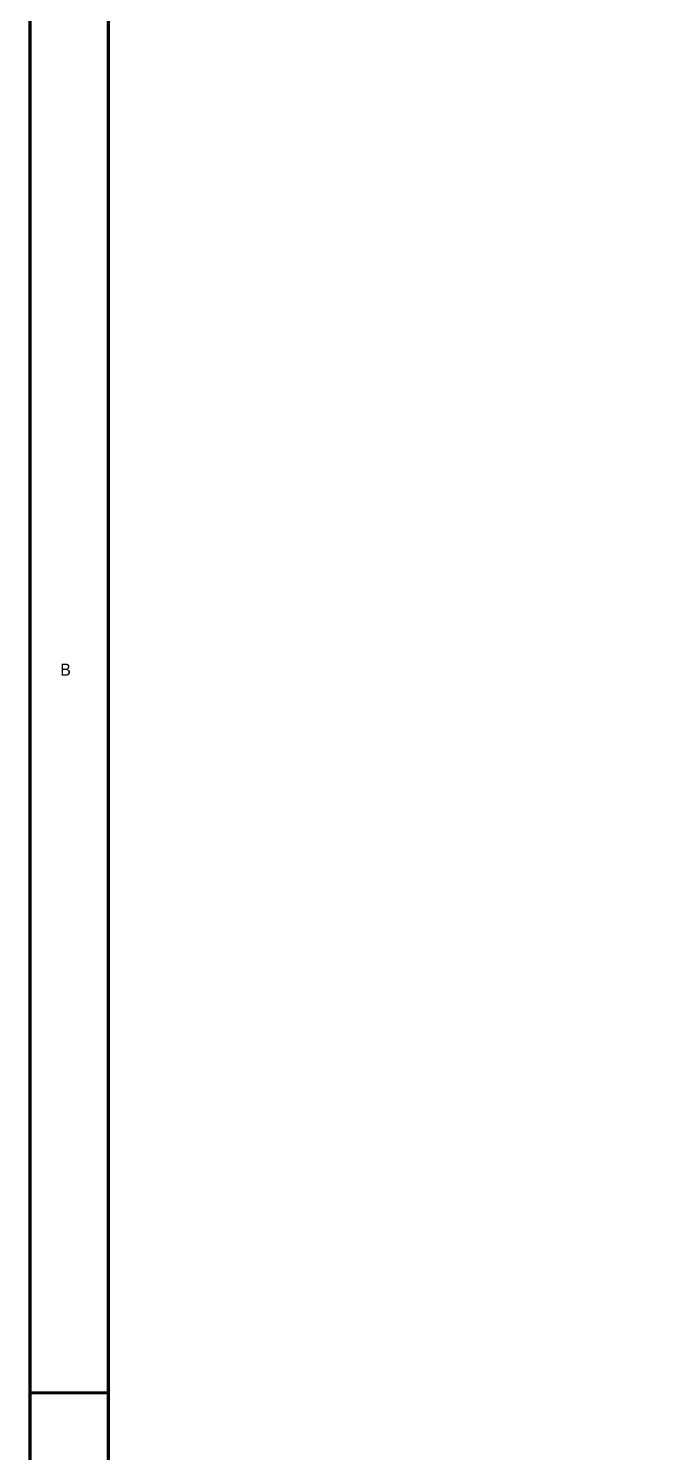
# Model space of a CAD drawing. Header units: inches. Extents: x 0 to 31.5, y 0 to 22.3.
# Drawn here: x 0 to 2.44, y 10.92 to 16.38 of the extents above; entities that cross this region are included whole.
import ezdxf

# ---------------------------------------------------------------- set-up
doc = ezdxf.new("R2010")
doc.units = ezdxf.units.IN
doc.header["$MEASUREMENT"] = 0
doc.layers.add('Sheet', color=255, linetype='Continuous')

msp = doc.modelspace()

# ---------------------------------------------------------------- linework, layer by layer
at = {"layer": 'Sheet'}
for points in [[(0.0034, 22.3, 0.0118, 0.0118, 0), (31.4977, 22.3, 0.0118, 0.0118, 0), (31.4977, 0, 0.0118, 0.0118, 0), (0.0034, 0, 0.0118, 0.0118, 0), (0.0034, 22.3, 0.0118, 0.0118, 0)], [(0.0034, 22.3, 0.0039, 0.0039, 0), (0.0034, 0, 0.0039, 0.0039, 0), (31.4977, 0, 0.0039, 0.0039, 0), (31.4977, 22.3, 0.0039, 0.0039, 0), (0.0034, 22.3, 0.0039, 0.0039, 0), (0.0034, 22.3, 0.0039, 0.0039, 0)], [(0.3043, 21.9991, 0.0118, 0.0118, 0), (31.1969, 21.9991, 0.0118, 0.0118, 0), (31.1969, 0.2998, 0.0118, 0.0118, 0), (0.3043, 0.2998, 0.0118, 0.0118, 0), (0.3043, 21.9991, 0.0118, 0.0118, 0)], [(0.3043, 21.9991, 0.0039, 0.0039, 0), (0.3043, 0.2998, 0.0039, 0.0039, 0), (31.1969, 0.2998, 0.0039, 0.0039, 0), (31.1969, 21.9991, 0.0039, 0.0039, 0), (0.3043, 21.9991, 0.0039, 0.0039, 0), (0.3043, 21.9991, 0.0039, 0.0039, 0)]]:
    msp.add_lwpolyline(points, format="xyseb", close=True, dxfattribs=at)
msp.add_lwpolyline([(0.0034, 11.15, 0.0118, 0.0118, 0), (0.3037, 11.15, 0.0118, 0.0118, 0)], format="xyseb", dxfattribs=at)

# ---------------------------------------------------------------- texts
msp.add_text('B', height=0.0459, dxfattribs=at).set_placement((0.1194, 13.9019))

doc.saveas('drawing.dxf')
